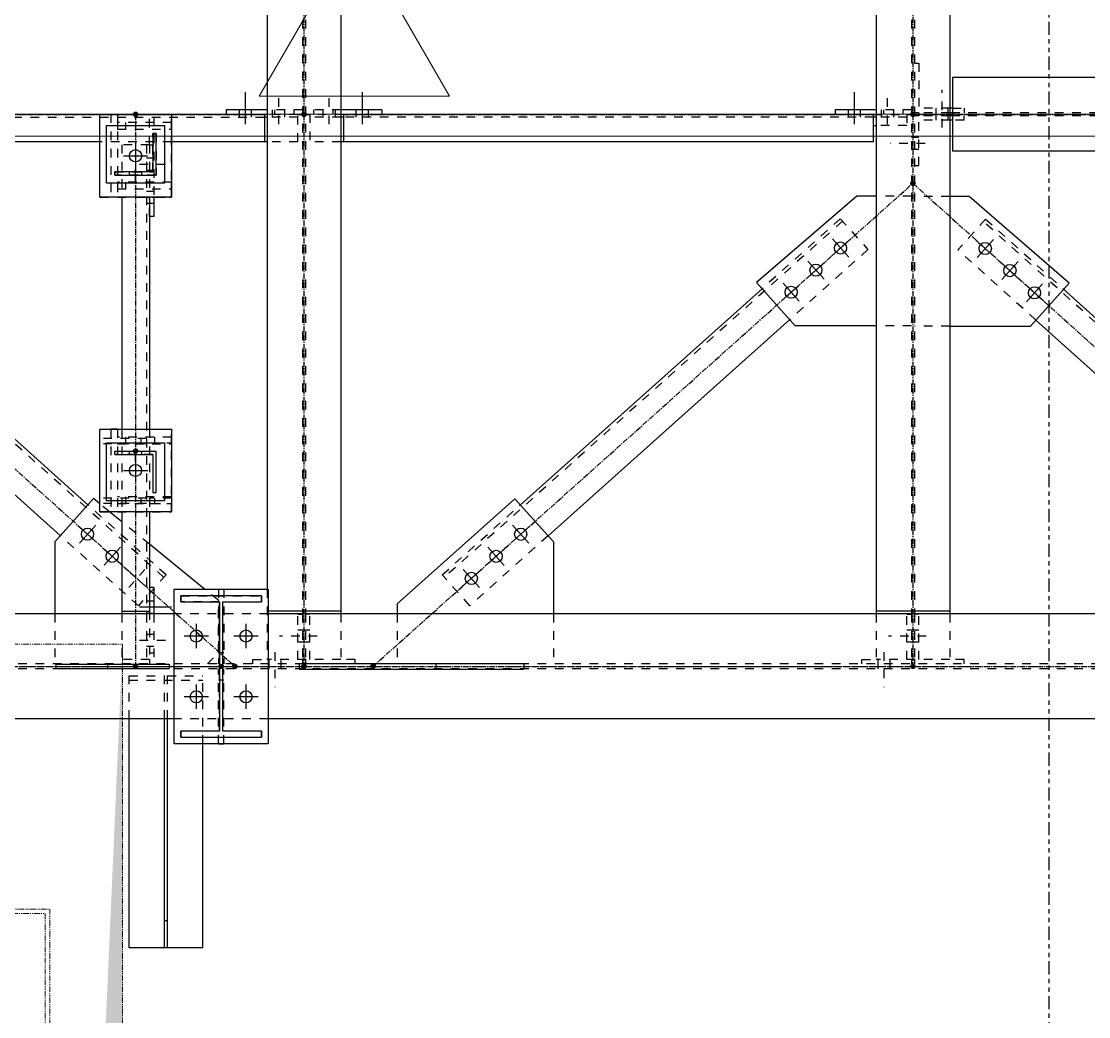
# Model space of a CAD drawing. Header units: inches. Extents: x 209270 to 234360, y -180214 to -150194.
# Drawn here: x 222683 to 225099, y -167807 to -165554 of the extents above; entities that cross this region are included whole.
import ezdxf

# ---------------------------------------------------------------- set-up
doc = ezdxf.new("R2010")
doc.units = ezdxf.units.IN
doc.header["$LTSCALE"] = 10
doc.header["$MEASUREMENT"] = 0
for name, pattern in [('CENTER', [2, 1.25, -0.25, 0.25, -0.25]), ('DXK_LINE_DOT2', [3.9198, 1.9599, -1.9599]), ('DXK_LINE_DOT5', [7.8785, 2.979, -0.9799, 0.9799, -0.9799, 0.9799, -0.9799]), ('PHANTOM', [2.5, 1.25, -0.25, 0.25, -0.25, 0.25, -0.25])]:
    doc.linetypes.add(name, pattern=pattern)
for name, color, linetype in [('_STR_0', 2, 'Continuous'), ('_STR_1', 2, 'Continuous'), ('_STR_2', 2, 'Continuous'), ('_STR_4', 2, 'Continuous')]:
    doc.layers.add(name, color=color, linetype=linetype)
for name, color, linetype, lineweight in [('DIM', 42, 'Continuous', 13), ('PHANTOM', 8, 'PHANTOM', 0), ('REV-C', 3, 'Continuous', 18), ('Sheeting', 4, 'Continuous', 0)]:
    doc.layers.add(name, color=color, linetype=linetype, lineweight=lineweight)

# ---------------------------------------------------------------- blocks, each defined once
blk = doc.blocks.new('A$C9b0e3f7e')
at = {"layer": 'PHANTOM'}
h = blk.add_hatch(color=256, dxfattribs=at)
h.dxf.hatch_style = 1
h.paths.add_polyline_path([(2551.5, 786.9), (2750, -900), (2750, 900), (0, 900)])
blk.add_lwpolyline([(0, -900), (0, 900), (2750, 900), (2750, -900)], close=True, dxfattribs=at)
at = {"layer": 'PHANTOM', "elevation": -5435030.5}
for points in [[(600, 735), (2297, 735), (2297, -735), (600, -735)], [(610, 725), (2287, 725), (2287, -725), (610, -725)]]:
    blk.add_lwpolyline(points, close=True, dxfattribs=at)
blk = doc.blocks.new('A$C1b4ed5d7')
at = {"layer": 'PHANTOM', "elevation": -0.8}
for points in [[(-660, 10500), (12160, 10500), (12160, -550), (-660, -550)], [(-610, 10450), (12110, 10450), (12110, -500), (-610, -500)]]:
    blk.add_lwpolyline(points, close=True, dxfattribs=at)
blk = doc.blocks.new('A$Ca106b763')
at = {"layer": 'REV-C'}
blk.add_lwpolyline([(0, 373.2), (-215.5, 0), (215.5, 0)], close=True, dxfattribs=at)
blk = doc.blocks.new('GridLine-116860372-116905 - 114867')
at = {"layer": '_STR_2', "linetype": 'DXK_LINE_DOT5'}
blk.add_line((210782.4, -167014.2), (232759.1, -167014.2), dxfattribs=at)
blk = doc.blocks.new('GridLine-116860372-154898 - 114867')
at = {"layer": '_STR_2', "linetype": 'DXK_LINE_DOT5'}
blk.add_line((225010.1, -168657.1), (225010.1, -164889.2), dxfattribs=at)
blk = doc.blocks.new('Part-116860372-115070 - 114867')
at = {"layer": '_STR_4', "linetype": 'Continuous'}
for points in [[(224701.3, -165925.4, -1), (224701.3, -165915.4, -1)], [(223478.8, -167019.2, -1), (223478.8, -167009.2, -1)]]:
    blk.add_hatch(color=256, dxfattribs=at).paths.add_polyline_path(points)
at = {"layer": '_STR_1', "linetype": 'DXK_LINE_DOT2'}
for p, q in [((224541.8, -166006.1), (223640.6, -166812.4)), ((224536.8, -166000.5), (224359.8, -166158.9)), ((224536.8, -166000.5), (224599.3, -166070.4)), ((224599.3, -166070.4), (224422.3, -166228.7)), ((223635.6, -166806.8), (223812.6, -166648.4)), ((223875.1, -166718.3), (223698.1, -166876.7)), ((223698.1, -166876.7), (223635.6, -166806.8))]:
    blk.add_line(p, q, dxfattribs=at)
at = {"layer": '_STR_2', "linetype": 'Continuous'}
for p, q in [((224359.8, -166158.9), (223812.6, -166648.4)), ((224422.3, -166228.7), (223875.1, -166718.3))]:
    blk.add_line(p, q, dxfattribs=at)
at = {"layer": '_STR_4', "linetype": 'CENTER'}
blk.add_line((223478.8, -167014.2), (224701.3, -165920.4), dxfattribs=at)
at = {"layer": '_STR_4', "linetype": 'Continuous'}
for centre in [(224701.3, -165920.4), (223478.8, -167014.2)]:
    blk.add_circle(centre, 5, dxfattribs=at)
blk = doc.blocks.new('Part-116860372-150003 - 114867')
at = {"layer": '_STR_1', "linetype": 'DXK_LINE_DOT2'}
for p, q in [((222966.3, -166497.9), (222860.1, -166497.9)), ((222953.9, -166510.4), (222953.9, -166497.9)), ((222966.3, -166510.4), (222860.1, -166510.4))]:
    blk.add_line(p, q, dxfattribs=at)
blk = doc.blocks.new('Part-116860372-114923 - 114867')
at = {"layer": '_STR_1', "linetype": 'DXK_LINE_DOT2'}
for p, q in [((223241.3, -166895.4), (223028.8, -166895.4)), ((228065.1, -167008.3), (218205.1, -167008.3)), ((228065.1, -167020), (218205.1, -167020)), ((223241.3, -167132.9), (223028.8, -167132.9))]:
    blk.add_line(p, q, dxfattribs=at)
at = {"layer": '_STR_2', "linetype": 'Continuous'}
for p, q in [((223028.8, -166895.4), (222178.8, -166895.4)), ((226466.3, -166895.4), (223241.3, -166895.4)), ((223028.8, -167132.9), (222178.8, -167132.9)), ((226466.3, -167132.9), (223241.3, -167132.9))]:
    blk.add_line(p, q, dxfattribs=at)
at = {"layer": '_STR_4', "linetype": 'CENTER'}
blk.add_line((217822.6, -167014.2), (228447.6, -167014.2), dxfattribs=at)
blk = doc.blocks.new('Part-116860372-114926 - 114867')
at = {"layer": '_STR_4', "linetype": 'Continuous'}
blk.add_hatch(color=256, dxfattribs=at).paths.add_polyline_path([(223135.1, -167019.2, -1), (223135.1, -167009.2, -1)])
at = {"layer": '_STR_1', "linetype": 'DXK_LINE_DOT2'}
for p, q in [((223043.6, -166867.8), (223043.6, -166854.2)), ((223043.6, -166854.2), (223226.6, -166854.2)), ((223226.6, -166854.2), (223226.6, -166867.8)), ((223131.1, -166867.8), (223043.6, -166867.8)), ((223131.1, -167160.5), (223131.1, -166867.8)), ((223139, -167160.5), (223139, -166867.8)), ((223139, -166867.8), (223226.6, -166867.8)), ((223043.6, -167174.2), (223043.6, -167160.5)), ((223131.1, -167160.5), (223043.6, -167160.5)), ((223043.6, -167174.2), (223226.6, -167174.2)), ((223226.6, -167160.5), (223139, -167160.5)), ((223226.6, -167160.5), (223226.6, -167174.2))]:
    blk.add_line(p, q, dxfattribs=at)
at = {"layer": '_STR_2', "linetype": 'Continuous'}
for p, q in [((223043.6, -166854.2), (223043.6, -166854.2)), ((223226.6, -166854.2), (223043.6, -166854.2)), ((223043.6, -166854.2), (223043.6, -166867.8)), ((223226.6, -166854.2), (223226.6, -166854.2)), ((223226.6, -166867.8), (223226.6, -166854.2)), ((223043.6, -166867.8), (223043.6, -166867.8)), ((223043.6, -166867.8), (223131.1, -166867.8)), ((223131.1, -166867.8), (223131.1, -166867.8)), ((223131.1, -166867.8), (223131.1, -167160.5)), ((223139, -166867.8), (223139, -166867.8)), ((223139, -167160.5), (223139, -166867.8)), ((223139, -166867.8), (223226.6, -166867.8)), ((223226.6, -166867.8), (223226.6, -166867.8)), ((223043.6, -167160.5), (223043.6, -167160.5)), ((223131.1, -167160.5), (223043.6, -167160.5)), ((223043.6, -167160.5), (223043.6, -167174.2)), ((223043.6, -167174.2), (223043.6, -167174.2)), ((223043.6, -167174.2), (223226.6, -167174.2)), ((223131.1, -167160.5), (223131.1, -167160.5)), ((223139, -167160.5), (223139, -167160.5)), ((223226.6, -167160.5), (223139, -167160.5)), ((223226.6, -167160.5), (223226.6, -167160.5)), ((223226.6, -167174.2), (223226.6, -167160.5)), ((223226.6, -167174.2), (223226.6, -167174.2))]:
    blk.add_line(p, q, dxfattribs=at)
at = {"layer": '_STR_4', "linetype": 'CENTER'}
blk.add_line((223135.1, -167014.2), (223135.1, -167014.2), dxfattribs=at)
at = {"layer": '_STR_4', "linetype": 'Continuous'}
blk.add_circle((223135.1, -167014.2), 5, dxfattribs=at)
blk = doc.blocks.new('Bolt-116860372-115284 - 114867')
at = {"layer": '_STR_1', "linetype": 'DXK_LINE_DOT2'}
for p, q in [((223242.8, -166998.3), (223242.8, -167008.3)), ((223256.5, -166982), (223256.5, -167060.8)), ((223270.3, -166998.3), (223270.3, -167008.3)), ((223242.8, -167008.3), (223242.8, -167020)), ((223270.3, -167008.3), (223270.3, -167020))]:
    blk.add_line(p, q, dxfattribs=at)
blk = doc.blocks.new('Bolt-116860372-149988 - 114867')
at = {"layer": '_STR_2', "linetype": 'Continuous'}
for p, q in [((222941.3, -165830.4), (222941.3, -165885.4)), ((222913.8, -165857.9), (222968.8, -165857.9))]:
    blk.add_line(p, q, dxfattribs=at)
blk.add_circle((222941.3, -165857.9), 13.8, dxfattribs=at)
blk = doc.blocks.new('Part-116860372-114994 - 114867')
at = {"layer": '_STR_4', "linetype": 'Continuous'}
blk.add_hatch(color=256, dxfattribs=at).paths.add_polyline_path([(223322.6, -167019.2, -1), (223322.6, -167009.2, -1)])
at = {"layer": '_STR_1', "linetype": 'DXK_LINE_DOT2'}
for p, q in [((223319, -164413.5), (223319, -166889.2)), ((223326.1, -164413.5), (223326.1, -166889.2)), ((223239.3, -166839.2), (223239.3, -166998.3)), ((223241.3, -166889.2), (223239.3, -166889.2)), ((223319, -166895.4), (223319, -166998.3)), ((223326.1, -166895.4), (223326.1, -166998.3)), ((223405.8, -166895.4), (223405.8, -166998.3)), ((223405.8, -166998.3), (223239.3, -166998.3))]:
    blk.add_line(p, q, dxfattribs=at)
at = {"layer": '_STR_2', "linetype": 'Continuous'}
for p, q in [((223239.3, -164407.3), (223239.3, -166839.2)), ((223405.8, -164407.3), (223405.8, -166895.4)), ((223405.8, -166889.2), (223241.3, -166889.2)), ((223319, -166889.2), (223319, -166895.4)), ((223326.1, -166889.2), (223326.1, -166895.4))]:
    blk.add_line(p, q, dxfattribs=at)
at = {"layer": '_STR_4', "linetype": 'CENTER'}
blk.add_line((223322.6, -164264.2), (223322.6, -167014.2), dxfattribs=at)
at = {"layer": '_STR_4', "linetype": 'Continuous'}
blk.add_circle((223322.6, -167014.2), 5, dxfattribs=at)
blk = doc.blocks.new('Part-116860372-115018 - 114867')
at = {"layer": '_STR_4', "linetype": 'Continuous'}
blk.add_hatch(color=256, dxfattribs=at).paths.add_polyline_path([(224701.3, -167019.2, -1), (224701.3, -167009.2, -1)])
at = {"layer": '_STR_1', "linetype": 'DXK_LINE_DOT2'}
for p, q in [((224697.8, -164413.5), (224697.8, -166889.2)), ((224704.9, -164413.5), (224704.9, -166889.2)), ((224618.1, -166895.4), (224618.1, -166998.3)), ((224697.8, -166895.4), (224697.8, -166998.3)), ((224704.9, -166895.4), (224704.9, -166998.3)), ((224784.6, -166895.4), (224784.6, -166998.3)), ((224784.6, -166998.3), (224618.1, -166998.3))]:
    blk.add_line(p, q, dxfattribs=at)
at = {"layer": '_STR_2', "linetype": 'Continuous'}
for p, q in [((224618.1, -164407.3), (224618.1, -166895.4)), ((224784.6, -164407.3), (224784.6, -166895.4)), ((224784.6, -166889.2), (224618.1, -166889.2)), ((224697.8, -166889.2), (224697.8, -166895.4)), ((224704.9, -166889.2), (224704.9, -166895.4))]:
    blk.add_line(p, q, dxfattribs=at)
at = {"layer": '_STR_4', "linetype": 'CENTER'}
blk.add_line((224701.3, -164264.2), (224701.3, -167014.2), dxfattribs=at)
at = {"layer": '_STR_4', "linetype": 'Continuous'}
blk.add_circle((224701.3, -167014.2), 5, dxfattribs=at)
blk = doc.blocks.new('Part-116860372-115020 - 114867')
at = {"layer": '_STR_4', "linetype": 'Continuous'}
for points in [[(224701.3, -165769.2, -1), (224701.3, -165759.2, -1)], [(226072.6, -165769.2, -1), (226072.6, -165759.2, -1)]]:
    blk.add_hatch(color=256, dxfattribs=at).paths.add_polyline_path(points)
at = {"layer": '_STR_1', "linetype": 'DXK_LINE_DOT2'}
for p, q in [((225603.8, -165680.9), (225166.3, -165680.9)), ((224714.9, -165760.6), (224714.9, -165767.7)), ((224784.6, -165760.6), (224714.9, -165760.6)), ((224784.6, -165767.7), (224714.9, -165767.7)), ((225983.1, -165760.6), (224790.8, -165760.6)), ((225983.1, -165767.7), (224790.8, -165767.7)), ((226059, -165760.6), (225989.3, -165760.6)), ((226059, -165767.7), (225989.3, -165767.7)), ((226059, -165760.6), (226059, -165767.7)), ((225603.8, -165847.4), (225166.3, -165847.4))]:
    blk.add_line(p, q, dxfattribs=at)
at = {"layer": '_STR_2', "linetype": 'Continuous'}
for p, q in [((224790.8, -165680.9), (224790.8, -165847.4)), ((225166.3, -165680.9), (224790.8, -165680.9)), ((225983.1, -165680.9), (225603.8, -165680.9)), ((225983.1, -165680.9), (225983.1, -165847.4)), ((224790.8, -165760.6), (224784.6, -165760.6)), ((224790.8, -165767.7), (224784.6, -165767.7)), ((225989.3, -165760.6), (225983.1, -165760.6)), ((225989.3, -165767.7), (225983.1, -165767.7)), ((225166.3, -165847.4), (224790.8, -165847.4)), ((225983.1, -165847.4), (225603.8, -165847.4))]:
    blk.add_line(p, q, dxfattribs=at)
at = {"layer": '_STR_4', "linetype": 'CENTER'}
blk.add_line((224701.3, -165764.2), (226072.6, -165764.2), dxfattribs=at)
at = {"layer": '_STR_4', "linetype": 'Continuous'}
for centre in [(224701.3, -165764.2), (226072.6, -165764.2)]:
    blk.add_circle(centre, 5, dxfattribs=at)
blk = doc.blocks.new('Part-116860372-115022 - 114867')
at = {"layer": '_STR_4', "linetype": 'Continuous'}
for points in [[(221947.6, -165769.2, -1), (221947.6, -165759.2, -1)], [(223322.6, -165769.2, -1), (223322.6, -165759.2, -1)]]:
    blk.add_hatch(color=256, dxfattribs=at).paths.add_polyline_path(points)
at = {"layer": '_STR_1', "linetype": 'DXK_LINE_DOT2'}
for p, q in [((221961.1, -165764.2), (221961.1, -165826.7)), ((222037.1, -165764.2), (221961.1, -165764.2)), ((222030.8, -165770.4), (221961.1, -165770.4)), ((222037.1, -165770.4), (223233.1, -165770.4)), ((223022.6, -165764.2), (222860.1, -165764.2)), ((223309, -165764.2), (223233.1, -165764.2)), ((223309, -165770.4), (223239.3, -165770.4)), ((223309, -165826.7), (223309, -165764.2)), ((222030.8, -165826.7), (221961.1, -165826.7)), ((223022.6, -165826.7), (222860.1, -165826.7)), ((223309, -165826.7), (223233.1, -165826.7))]:
    blk.add_line(p, q, dxfattribs=at)
at = {"layer": '_STR_2', "linetype": 'Continuous'}
for p, q in [((222030.8, -165770.4), (222037.1, -165770.4)), ((222860.1, -165764.2), (222037.1, -165764.2)), ((222037.1, -165764.2), (222037.1, -165826.7)), ((223233.1, -165764.2), (223022.6, -165764.2)), ((223233.1, -165764.2), (223233.1, -165826.7)), ((223239.3, -165770.4), (223233.1, -165770.4)), ((222860.1, -165826.7), (222030.8, -165826.7)), ((223239.3, -165826.7), (223022.6, -165826.7))]:
    blk.add_line(p, q, dxfattribs=at)
at = {"layer": '_STR_4', "linetype": 'CENTER'}
for p, q in [((221947.6, -165764.2), (221961.1, -165764.2)), ((222037.1, -165764.2), (222860.1, -165764.2)), ((223022.6, -165764.2), (223233.1, -165764.2)), ((223309, -165764.2), (223322.6, -165764.2))]:
    blk.add_line(p, q, dxfattribs=at)
at = {"layer": '_STR_4', "linetype": 'Continuous'}
for centre in [(221947.6, -165764.2), (223322.6, -165764.2)]:
    blk.add_circle(centre, 5, dxfattribs=at)
blk = doc.blocks.new('Part-116860372-115023 - 114867')
at = {"layer": '_STR_4', "linetype": 'Continuous'}
for points in [[(223322.6, -165769.2, -1), (223322.6, -165759.2, -1)], [(224701.3, -165769.2, -1), (224701.3, -165759.2, -1)]]:
    blk.add_hatch(color=256, dxfattribs=at).paths.add_polyline_path(points)
at = {"layer": '_STR_1', "linetype": 'DXK_LINE_DOT2'}
for p, q in [((223412.1, -165764.2), (223336.1, -165764.2)), ((223336.1, -165764.2), (223336.1, -165826.7)), ((223405.8, -165770.4), (223336.1, -165770.4)), ((224611.8, -165770.4), (223412.1, -165770.4)), ((224611.8, -165764.2), (224687.8, -165764.2)), ((224687.8, -165770.4), (224618.1, -165770.4)), ((224687.8, -165764.2), (224687.8, -165789.2)), ((224687.8, -165789.2), (224618.1, -165789.2)), ((223405.8, -165826.7), (223336.1, -165826.7))]:
    blk.add_line(p, q, dxfattribs=at)
at = {"layer": '_STR_2', "linetype": 'Continuous'}
for p, q in [((223412.1, -165770.4), (223405.8, -165770.4)), ((224611.8, -165764.2), (223412.1, -165764.2)), ((223412.1, -165764.2), (223412.1, -165826.7)), ((224611.8, -165826.7), (224611.8, -165764.2)), ((224618.1, -165770.4), (224611.8, -165770.4)), ((224611.8, -165789.2), (224618.1, -165789.2)), ((224611.8, -165826.7), (223405.8, -165826.7))]:
    blk.add_line(p, q, dxfattribs=at)
at = {"layer": '_STR_4', "linetype": 'CENTER'}
for p, q in [((223322.6, -165764.2), (223336.1, -165764.2)), ((223412.1, -165764.2), (224611.8, -165764.2)), ((224687.8, -165764.2), (224701.3, -165764.2))]:
    blk.add_line(p, q, dxfattribs=at)
at = {"layer": '_STR_4', "linetype": 'Continuous'}
for centre in [(223322.6, -165764.2), (224701.3, -165764.2)]:
    blk.add_circle(centre, 5, dxfattribs=at)
blk = doc.blocks.new('Part-116860372-149984 - 114867')
at = {"layer": '_STR_1', "linetype": 'DXK_LINE_DOT2'}
for p, q in [((222980.7, -165894.2), (222980.7, -165807.9)), ((222980.7, -165807.9), (222988.2, -165807.9)), ((222988.2, -165807.9), (222988.2, -165901.7)), ((222894.4, -165901.7), (222894.4, -165894.2)), ((222894.4, -165894.2), (222980.7, -165894.2)), ((222988.2, -165901.7), (222894.4, -165901.7))]:
    blk.add_line(p, q, dxfattribs=at)
at = {"layer": '_STR_2', "linetype": 'Continuous'}
for p, q in [((222988.2, -165807.9), (222980.7, -165807.9)), ((222980.7, -165807.9), (222980.7, -165894.2)), ((222988.2, -165901.7), (222988.2, -165807.9)), ((222980.7, -165894.2), (222894.4, -165894.2)), ((222894.4, -165894.2), (222894.4, -165901.7)), ((222894.4, -165901.7), (222988.2, -165901.7))]:
    blk.add_line(p, q, dxfattribs=at)
blk = doc.blocks.new('Part-116860372-115069 - 114867')
at = {"layer": '_STR_4', "linetype": 'Continuous'}
for points in [[(221947.6, -165925.4, -1), (221947.6, -165915.4, -1)], [(223166.3, -167019.2, -1), (223166.3, -167009.2, -1)]]:
    blk.add_hatch(color=256, dxfattribs=at).paths.add_polyline_path(points)
at = {"layer": '_STR_1', "linetype": 'DXK_LINE_DOT2'}
for p, q in [((222118.4, -166006.6), (222055.8, -166076.3)), ((223005.2, -166812.5), (222113.4, -166012.2)), ((222118.4, -166006.6), (222295.2, -166165.2)), ((222232.6, -166235), (222055.8, -166076.3)), ((223010.2, -166806.9), (222833.5, -166648.3)), ((222947.6, -166876.7), (222770.8, -166718)), ((223010.2, -166806.9), (222947.6, -166876.7))]:
    blk.add_line(p, q, dxfattribs=at)
at = {"layer": '_STR_2', "linetype": 'Continuous'}
for p, q in [((222833.5, -166648.3), (222295.2, -166165.2)), ((222770.8, -166718), (222232.6, -166235))]:
    blk.add_line(p, q, dxfattribs=at)
at = {"layer": '_STR_4', "linetype": 'CENTER'}
blk.add_line((221947.6, -165920.4), (223166.3, -167014.2), dxfattribs=at)
at = {"layer": '_STR_4', "linetype": 'Continuous'}
for centre in [(221947.6, -165920.4), (223166.3, -167014.2)]:
    blk.add_circle(centre, 5, dxfattribs=at)
blk = doc.blocks.new('Part-116860372-115071 - 114867')
at = {"layer": '_STR_4', "linetype": 'Continuous'}
for points in [[(224701.3, -165925.4, -1), (224701.3, -165915.4, -1)], [(225916.3, -167019.2, -1), (225916.3, -167009.2, -1)]]:
    blk.add_hatch(color=256, dxfattribs=at).paths.add_polyline_path(points)
at = {"layer": '_STR_1', "linetype": 'DXK_LINE_DOT2'}
for p, q in [((224866, -166001.4), (224803.3, -166071.1)), ((225755.9, -166812.6), (224861, -166007)), ((224866, -166001.4), (225042.6, -166160.3)), ((224979.8, -166230), (224803.3, -166071.1)), ((225760.9, -166807), (225584.4, -166648.1)), ((225698.2, -166876.7), (225521.7, -166717.8)), ((225760.9, -166807), (225698.2, -166876.7))]:
    blk.add_line(p, q, dxfattribs=at)
at = {"layer": '_STR_2', "linetype": 'Continuous'}
for p, q in [((225584.4, -166648.1), (225042.6, -166160.3)), ((225521.7, -166717.8), (224979.8, -166230))]:
    blk.add_line(p, q, dxfattribs=at)
at = {"layer": '_STR_4', "linetype": 'CENTER'}
blk.add_line((224701.3, -165920.4), (225916.3, -167014.2), dxfattribs=at)
at = {"layer": '_STR_4', "linetype": 'Continuous'}
for centre in [(224701.3, -165920.4), (225916.3, -167014.2)]:
    blk.add_circle(centre, 5, dxfattribs=at)
blk = doc.blocks.new('Part-116860372-115297 - 114867')
at = {"layer": '_STR_1', "linetype": 'DXK_LINE_DOT2'}
for p, q in [((224704.9, -165648.1), (224714.9, -165648.1)), ((224714.9, -165648.1), (224714.9, -165750.6)), ((224714.9, -165760.6), (224704.9, -165760.6)), ((224784.6, -165750.6), (224714.9, -165750.6)), ((224790.8, -165760.6), (224784.6, -165760.6)), ((224790.8, -165750.6), (224817.4, -165750.6)), ((224817.4, -165750.6), (224817.4, -165760.6))]:
    blk.add_line(p, q, dxfattribs=at)
at = {"layer": '_STR_2', "linetype": 'Continuous'}
blk.add_line((224790.8, -165750.6), (224784.6, -165750.6), dxfattribs=at)
blk = doc.blocks.new('Bolt-116860372-115301 - 114867')
at = {"layer": '_STR_1', "linetype": 'DXK_LINE_DOT2'}
for p, q in [((224704.9, -165816.5), (224697.8, -165816.5)), ((224714.9, -165816.5), (224704.9, -165816.5)), ((224728.8, -165830.2), (224650.1, -165830.2)), ((224704.9, -165844), (224697.8, -165844)), ((224714.9, -165844), (224704.9, -165844))]:
    blk.add_line(p, q, dxfattribs=at)
blk = doc.blocks.new('Part-116860372-115231 - 114867')
at = {"layer": '_STR_1', "linetype": 'DXK_LINE_DOT2'}
for p, q in [((224714.9, -166895.8), (224704.9, -166895.8)), ((224714.9, -166998.3), (224714.9, -166895.8)), ((224704.9, -166998.3), (224704.9, -167008.3)), ((224817.4, -166998.3), (224784.6, -166998.3)), ((224817.4, -167008.3), (224817.4, -166998.3))]:
    blk.add_line(p, q, dxfattribs=at)
blk = doc.blocks.new('Part-116860372-115100 - 114867')
at = {"layer": '_STR_4', "linetype": 'Continuous'}
for points in [[(222941.3, -165769.2, -1), (222941.3, -165759.2, -1)], [(222941.3, -167019.2, -1), (222941.3, -167009.2, -1)]]:
    blk.add_hatch(color=256, dxfattribs=at).paths.add_polyline_path(points)
at = {"layer": '_STR_1', "linetype": 'DXK_LINE_DOT2'}
for p, q in [((222910.1, -165832.9), (222910.1, -165951.7)), ((222972.6, -165832.9), (222910.1, -165832.9)), ((222966.3, -165832.9), (222966.3, -166889.2)), ((222972.6, -165832.9), (222972.6, -165951.7)), ((222910.1, -166476.7), (222910.1, -166664.2)), ((222972.6, -166476.7), (222972.6, -166664.2)), ((222910.1, -166895.4), (222910.1, -166998.3)), ((222966.3, -166895.4), (222966.3, -166998.3)), ((222972.6, -166889.2), (222972.6, -166998.3)), ((222972.6, -166998.3), (222910.1, -166998.3))]:
    blk.add_line(p, q, dxfattribs=at)
at = {"layer": '_STR_2', "linetype": 'Continuous'}
for p, q in [((222910.1, -165951.7), (222910.1, -166476.7)), ((222972.6, -165951.7), (222972.6, -166476.7)), ((222910.1, -166664.2), (222910.1, -166895.4)), ((222972.6, -166664.2), (222972.6, -166889.2)), ((222910.1, -166889.2), (222972.6, -166889.2)), ((222966.3, -166889.2), (222966.3, -166895.4))]:
    blk.add_line(p, q, dxfattribs=at)
at = {"layer": '_STR_4', "linetype": 'CENTER'}
blk.add_line((222941.3, -165764.2), (222941.3, -167014.2), dxfattribs=at)
at = {"layer": '_STR_4', "linetype": 'Continuous'}
for centre in [(222941.3, -165764.2), (222941.3, -167014.2)]:
    blk.add_circle(centre, 5, dxfattribs=at)
blk = doc.blocks.new('Part-116860372-115227 - 114867')
at = {"layer": '_STR_1', "linetype": 'DXK_LINE_DOT2'}
for p, q in [((223336.1, -166895.8), (223326.1, -166895.8)), ((223336.1, -166998.3), (223336.1, -166895.8)), ((223326.1, -166998.3), (223326.1, -167008.3)), ((223438.6, -166998.3), (223405.8, -166998.3)), ((223438.6, -167008.3), (223438.6, -166998.3))]:
    blk.add_line(p, q, dxfattribs=at)
blk = doc.blocks.new('Part-116860372-149990 - 114867')
at = {"layer": '_STR_1', "linetype": 'DXK_LINE_DOT2'}
for p, q in [((223022.6, -166495.4), (222972.6, -166495.4)), ((222985.1, -166507.9), (222985.1, -166495.4)), ((222972.6, -166507.9), (223022.6, -166507.9))]:
    blk.add_line(p, q, dxfattribs=at)
blk = doc.blocks.new('Part-116860372-115226 - 114867')
at = {"layer": '_STR_1', "linetype": 'DXK_LINE_DOT2'}
for p, q in [((223309, -166998.3), (223309, -166895.8)), ((223309, -166895.8), (223319, -166895.8)), ((223206.5, -167008.3), (223206.5, -166998.3)), ((223206.5, -166998.3), (223239.3, -166998.3)), ((223319, -166998.3), (223319, -167008.3))]:
    blk.add_line(p, q, dxfattribs=at)
blk = doc.blocks.new('Bolt-116860372-115228 - 114867')
at = {"layer": '_STR_1', "linetype": 'DXK_LINE_DOT2'}
for p, q in [((223319, -166932), (223309, -166932)), ((223326.1, -166932), (223319, -166932)), ((223336.1, -166932), (223326.1, -166932)), ((223352.4, -166945.8), (223267.4, -166945.8)), ((223319, -166959.5), (223309, -166959.5)), ((223326.1, -166959.5), (223319, -166959.5)), ((223336.1, -166959.5), (223326.1, -166959.5))]:
    blk.add_line(p, q, dxfattribs=at)
blk = doc.blocks.new('Part-116860372-115230 - 114867')
at = {"layer": '_STR_1', "linetype": 'DXK_LINE_DOT2'}
for p, q in [((224687.8, -166998.3), (224687.8, -166895.8)), ((224687.8, -166895.8), (224697.8, -166895.8)), ((224585.3, -167008.3), (224585.3, -166998.3)), ((224585.3, -166998.3), (224618.1, -166998.3)), ((224697.8, -166998.3), (224697.8, -167008.3))]:
    blk.add_line(p, q, dxfattribs=at)
blk = doc.blocks.new('Bolt-116860372-115232 - 114867')
at = {"layer": '_STR_1', "linetype": 'DXK_LINE_DOT2'}
for p, q in [((224697.8, -166932), (224687.8, -166932)), ((224704.9, -166932), (224697.8, -166932)), ((224714.9, -166932), (224704.9, -166932)), ((224731.1, -166945.8), (224646.1, -166945.8)), ((224697.8, -166959.5), (224687.8, -166959.5)), ((224704.9, -166959.5), (224697.8, -166959.5)), ((224714.9, -166959.5), (224704.9, -166959.5))]:
    blk.add_line(p, q, dxfattribs=at)
blk = doc.blocks.new('Bolt-116860372-115285 - 114867')
at = {"layer": '_STR_1', "linetype": 'DXK_LINE_DOT2'}
for p, q in [((224621.5, -166998.3), (224621.5, -167008.3)), ((224635.3, -166982), (224635.3, -167060.8)), ((224649, -166998.3), (224649, -167008.3)), ((224621.5, -167008.3), (224621.5, -167020)), ((224649, -167008.3), (224649, -167020))]:
    blk.add_line(p, q, dxfattribs=at)
blk = doc.blocks.new('Part-116860372-115298 - 114867')
at = {"layer": '_STR_1', "linetype": 'DXK_LINE_DOT2'}
for p, q in [((224714.9, -165767.7), (224704.9, -165767.7)), ((224790.8, -165767.7), (224784.6, -165767.7)), ((224817.4, -165777.7), (224817.4, -165767.7)), ((224714.9, -165880.2), (224714.9, -165777.7)), ((224784.6, -165777.7), (224714.9, -165777.7)), ((224817.4, -165777.7), (224790.8, -165777.7)), ((224704.9, -165880.2), (224714.9, -165880.2))]:
    blk.add_line(p, q, dxfattribs=at)
at = {"layer": '_STR_2', "linetype": 'Continuous'}
blk.add_line((224790.8, -165777.7), (224784.6, -165777.7), dxfattribs=at)
blk = doc.blocks.new('Bolt-116860372-115299 - 114867')
at = {"layer": '_STR_1', "linetype": 'DXK_LINE_DOT2'}
for p, q in [((224767.4, -165794), (224767.4, -165709)), ((224753.6, -165760.6), (224753.6, -165750.6)), ((224753.6, -165767.7), (224753.6, -165760.6)), ((224753.6, -165777.7), (224753.6, -165767.7)), ((224781.1, -165760.6), (224781.1, -165750.6)), ((224781.1, -165767.7), (224781.1, -165760.6)), ((224781.1, -165777.7), (224781.1, -165767.7))]:
    blk.add_line(p, q, dxfattribs=at)
blk = doc.blocks.new('Part-116860372-149987 - 114867')
at = {"layer": '_STR_1', "linetype": 'DXK_LINE_DOT2'}
for p, q in [((223022.6, -166632.9), (222972.6, -166632.9)), ((222985.1, -166645.4), (222985.1, -166632.9)), ((222972.6, -166645.4), (223022.6, -166645.4))]:
    blk.add_line(p, q, dxfattribs=at)
blk = doc.blocks.new('Part-116860372-115653 - 114867')
at = {"layer": '_STR_1', "linetype": 'DXK_LINE_DOT2'}
for p, q in [((223405.8, -165754.2), (223326.1, -165754.2)), ((223344.9, -165764.2), (223344.9, -165754.2)), ((223388.6, -165764.2), (223388.6, -165754.2))]:
    blk.add_line(p, q, dxfattribs=at)
at = {"layer": '_STR_2', "linetype": 'Continuous'}
for p, q in [((223498.6, -165754.2), (223405.8, -165754.2)), ((223412.1, -165764.2), (223405.8, -165764.2)), ((223498.6, -165754.2), (223498.6, -165764.2))]:
    blk.add_line(p, q, dxfattribs=at)
blk = doc.blocks.new('Bolt-116860372-115654 - 114867')
at = {"layer": '_STR_1', "linetype": 'DXK_LINE_DOT2'}
for p, q in [((223379.9, -165786.7), (223379.9, -165714.2)), ((223366.1, -165764.2), (223366.1, -165754.2)), ((223366.1, -165770.4), (223366.1, -165764.2)), ((223393.6, -165764.2), (223393.6, -165754.2)), ((223393.6, -165770.4), (223393.6, -165764.2))]:
    blk.add_line(p, q, dxfattribs=at)
at = {"layer": '_STR_2', "linetype": 'Continuous'}
for p, q in [((223454.9, -165786.7), (223454.9, -165714.2)), ((223441.1, -165764.2), (223441.1, -165754.2)), ((223441.1, -165770.4), (223441.1, -165764.2)), ((223468.6, -165764.2), (223468.6, -165754.2)), ((223468.6, -165770.4), (223468.6, -165764.2))]:
    blk.add_line(p, q, dxfattribs=at)
blk = doc.blocks.new('Part-116860372-115655 - 114867')
at = {"layer": '_STR_1', "linetype": 'DXK_LINE_DOT2'}
for p, q in [((223319, -165754.2), (223239.3, -165754.2)), ((223256.5, -165764.2), (223256.5, -165754.2)), ((223300.3, -165764.2), (223300.3, -165754.2))]:
    blk.add_line(p, q, dxfattribs=at)
at = {"layer": '_STR_2', "linetype": 'Continuous'}
for p, q in [((223239.3, -165754.2), (223146.5, -165754.2)), ((223146.5, -165754.2), (223146.5, -165764.2)), ((223239.3, -165764.2), (223233.1, -165764.2))]:
    blk.add_line(p, q, dxfattribs=at)
blk = doc.blocks.new('Bolt-116860372-115656 - 114867')
at = {"layer": '_STR_1', "linetype": 'DXK_LINE_DOT2'}
for p, q in [((223265.3, -165786.7), (223265.3, -165714.2)), ((223251.5, -165764.2), (223251.5, -165754.2)), ((223251.5, -165770.4), (223251.5, -165764.2)), ((223279, -165764.2), (223279, -165754.2)), ((223279, -165770.4), (223279, -165764.2))]:
    blk.add_line(p, q, dxfattribs=at)
at = {"layer": '_STR_2', "linetype": 'Continuous'}
for p, q in [((223190.3, -165786.7), (223190.3, -165714.2)), ((223176.5, -165764.2), (223176.5, -165754.2)), ((223176.5, -165770.4), (223176.5, -165764.2)), ((223204, -165764.2), (223204, -165754.2)), ((223204, -165770.4), (223204, -165764.2))]:
    blk.add_line(p, q, dxfattribs=at)
blk = doc.blocks.new('Part-116860372-115657 - 114867')
at = {"layer": '_STR_1', "linetype": 'DXK_LINE_DOT2'}
for p, q in [((224697.8, -165754.2), (224618.1, -165754.2)), ((224635.3, -165764.2), (224635.3, -165754.2)), ((224679, -165764.2), (224679, -165754.2))]:
    blk.add_line(p, q, dxfattribs=at)
at = {"layer": '_STR_2', "linetype": 'Continuous'}
for p, q in [((224618.1, -165754.2), (224525.3, -165754.2)), ((224525.3, -165754.2), (224525.3, -165764.2)), ((224618.1, -165764.2), (224611.8, -165764.2))]:
    blk.add_line(p, q, dxfattribs=at)
blk = doc.blocks.new('Bolt-116860372-115658 - 114867')
at = {"layer": '_STR_1', "linetype": 'DXK_LINE_DOT2'}
for p, q in [((224644, -165786.7), (224644, -165714.2)), ((224630.3, -165764.2), (224630.3, -165754.2)), ((224630.3, -165770.4), (224630.3, -165764.2)), ((224657.8, -165764.2), (224657.8, -165754.2)), ((224657.8, -165770.4), (224657.8, -165764.2))]:
    blk.add_line(p, q, dxfattribs=at)
at = {"layer": '_STR_2', "linetype": 'Continuous'}
for p, q in [((224569, -165786.7), (224569, -165714.2)), ((224555.3, -165764.2), (224555.3, -165754.2)), ((224555.3, -165770.4), (224555.3, -165764.2)), ((224582.8, -165764.2), (224582.8, -165754.2)), ((224582.8, -165770.4), (224582.8, -165764.2))]:
    blk.add_line(p, q, dxfattribs=at)
blk = doc.blocks.new('Part-116860372-115677 - 114867')
at = {"layer": '_STR_1', "linetype": 'DXK_LINE_DOT2'}
for p, q in [((222972.6, -165832.9), (222972.6, -165770.4)), ((222982.6, -165770.4), (222982.6, -165951.7)), ((222972.6, -165789.1), (222982.6, -165789.1)), ((222972.6, -165789.1), (222982.6, -165789.1)), ((222972.6, -165832.9), (222982.6, -165832.9)), ((222972.6, -165995.4), (222972.6, -165951.7))]:
    blk.add_line(p, q, dxfattribs=at)
at = {"layer": '_STR_2', "linetype": 'Continuous'}
for p, q in [((222982.6, -165951.7), (222982.6, -165995.4)), ((222982.6, -165995.4), (222972.6, -165995.4))]:
    blk.add_line(p, q, dxfattribs=at)
blk = doc.blocks.new('Bolt-116860372-115678 - 114867')
at = {"layer": '_STR_1', "linetype": 'DXK_LINE_DOT2'}
for p, q in [((222966.3, -165862.9), (222972.6, -165862.9)), ((222972.6, -165862.9), (222982.6, -165862.9)), ((222950.1, -165876.7), (223022.6, -165876.7)), ((222966.3, -165890.4), (222972.6, -165890.4)), ((222972.6, -165890.4), (222982.6, -165890.4)), ((222966.3, -165937.9), (222972.6, -165937.9)), ((222972.6, -165937.9), (222982.6, -165937.9)), ((222950.1, -165951.7), (223022.6, -165951.7)), ((222966.3, -165965.4), (222972.6, -165965.4)), ((222972.6, -165965.4), (222982.6, -165965.4))]:
    blk.add_line(p, q, dxfattribs=at)
blk = doc.blocks.new('Part-116860372-115679 - 114867')
at = {"layer": '_STR_1', "linetype": 'DXK_LINE_DOT2'}
for p, q in [((222972.6, -166835.8), (222972.6, -166889.2)), ((222982.6, -166895.4), (222982.6, -167008.3)), ((222972.6, -166983.3), (222982.6, -166983.3)), ((222972.6, -166998.3), (222972.6, -167008.3))]:
    blk.add_line(p, q, dxfattribs=at)
at = {"layer": '_STR_2', "linetype": 'Continuous'}
for p, q in [((222982.6, -166835.8), (222972.6, -166835.8)), ((222982.6, -166835.8), (222982.6, -166895.4)), ((222972.6, -166889.2), (222972.6, -166895.4))]:
    blk.add_line(p, q, dxfattribs=at)
blk = doc.blocks.new('Bolt-116860372-115680 - 114867')
at = {"layer": '_STR_1', "linetype": 'DXK_LINE_DOT2'}
for p, q in [((222950.1, -166954.5), (223022.6, -166954.5)), ((222966.3, -166940.8), (222972.6, -166940.8)), ((222972.6, -166940.8), (222982.6, -166940.8)), ((222966.3, -166968.3), (222972.6, -166968.3)), ((222972.6, -166968.3), (222982.6, -166968.3))]:
    blk.add_line(p, q, dxfattribs=at)
at = {"layer": '_STR_2', "linetype": 'Continuous'}
for p, q in [((222950.1, -166879.5), (223022.6, -166879.5)), ((222966.3, -166865.8), (222972.6, -166865.8)), ((222972.6, -166865.8), (222982.6, -166865.8)), ((222966.3, -166893.3), (222972.6, -166893.3)), ((222972.6, -166893.3), (222982.6, -166893.3))]:
    blk.add_line(p, q, dxfattribs=at)
blk = doc.blocks.new('Part-116860372-154326 - 114867')
at = {"layer": '_STR_1', "linetype": 'DXK_LINE_DOT2'}
for p, q in [((223006.5, -167132.9), (223006.5, -167020)), ((223013.6, -167132.9), (223013.6, -167020)), ((222926.8, -167035.3), (223006.5, -167035.3)), ((222926.8, -167132.9), (222926.8, -167035.3)), ((222926.8, -167045), (223093.3, -167045)), ((223013.6, -167035.3), (223093.3, -167035.3)), ((223093.3, -167189.2), (223093.3, -167035.3))]:
    blk.add_line(p, q, dxfattribs=at)
at = {"layer": '_STR_2', "linetype": 'Continuous'}
for p, q in [((222926.8, -167651.7), (222926.8, -167132.9)), ((223006.5, -167651.7), (223006.5, -167132.9)), ((223013.6, -167651.7), (223013.6, -167132.9)), ((223093.3, -167651.7), (223093.3, -167189.2)), ((223006.5, -167589.2), (223013.6, -167589.2)), ((223013.6, -167651.7), (222926.8, -167651.7)), ((223093.3, -167651.7), (223013.6, -167651.7))]:
    blk.add_line(p, q, dxfattribs=at)
blk = doc.blocks.new('Part-116860372-116875 - 114867')
at = {"layer": '_STR_2', "linetype": 'Continuous'}
for p, q in [((223311.4, -167007.9), (223820, -167007.9)), ((223311.4, -167007.9), (223311.4, -167020.4)), ((223311.4, -167020.4), (223820, -167020.4)), ((223622.2, -167020.4), (223622.2, -167007.9)), ((223820, -167007.9), (223820, -167020.4))]:
    blk.add_line(p, q, dxfattribs=at)
blk = doc.blocks.new('Part-116860372-116133 - 114867')
at = {"layer": '_STR_1', "linetype": 'DXK_LINE_DOT2'}
for p, q in [((222882.6, -166664.2), (222860.1, -166645.8)), ((222972.6, -166737.4), (222910.1, -166686.5)), ((223128.8, -166864.5), (223097.6, -166839.2)), ((223128.8, -166983.3), (223128.8, -166864.5)), ((222758.3, -166895.4), (222758.3, -167008.3)), ((223103.8, -167008.3), (223128.8, -166983.3))]:
    blk.add_line(p, q, dxfattribs=at)
at = {"layer": '_STR_2', "linetype": 'Continuous'}
for p, q in [((222846, -166634.3), (222758.3, -166732)), ((222860.1, -166645.8), (222846, -166634.3)), ((222910.1, -166686.5), (222882.6, -166664.2)), ((222758.3, -166732), (222758.3, -166895.4)), ((223097.6, -166839.2), (222972.6, -166737.4))]:
    blk.add_line(p, q, dxfattribs=at)
blk = doc.blocks.new('Bolt-116860372-116134 - 114867')
at = {"layer": '_STR_2', "linetype": 'Continuous'}
for p, q in [((222812.2, -166696.3), (222853.1, -166733.1)), ((222814.3, -166735.2), (222851, -166694.2)), ((222868, -166746.4), (222908.9, -166783.2)), ((222870.1, -166785.3), (222906.8, -166744.3)), ((222923.8, -166796.5), (222937.4, -166808.7)), ((222962.6, -166794.4), (222950.4, -166808)), ((222925.9, -166835.3), (222938.1, -166821.7)), ((222964.7, -166833.2), (222951.1, -166821))]:
    blk.add_line(p, q, dxfattribs=at)
for centre in [(222832.6, -166714.7), (222888.4, -166764.8)]:
    blk.add_circle(centre, 13.8, dxfattribs=at)
blk = doc.blocks.new('Part-116860372-116136 - 114867')
at = {"layer": '_STR_1', "linetype": 'DXK_LINE_DOT2'}
for p, q in [((223533.6, -166895.4), (223533.6, -167008.3)), ((223887.6, -166895.4), (223887.6, -167008.3))]:
    blk.add_line(p, q, dxfattribs=at)
at = {"layer": '_STR_2', "linetype": 'Continuous'}
for p, q in [((223800.1, -166634.5), (223533.6, -166872.8)), ((223887.6, -166732.3), (223800.1, -166634.5)), ((223887.6, -166732.3), (223887.6, -166895.4)), ((223533.6, -166872.8), (223533.6, -166895.4))]:
    blk.add_line(p, q, dxfattribs=at)
blk = doc.blocks.new('Bolt-116860372-116137 - 114867')
at = {"layer": '_STR_2', "linetype": 'Continuous'}
for p, q in [((223833.8, -166696.5), (223792.9, -166733.2)), ((223795, -166694.4), (223831.7, -166735.4)), ((223777.9, -166746.5), (223737, -166783.2)), ((223739.1, -166744.4), (223775.8, -166785.4)), ((223722.1, -166796.5), (223681.1, -166833.2)), ((223683.2, -166794.4), (223719.9, -166835.4))]:
    blk.add_line(p, q, dxfattribs=at)
for centre in [(223813.3, -166714.9), (223757.5, -166764.9), (223701.6, -166814.9)]:
    blk.add_circle(centre, 13.8, dxfattribs=at)
blk = doc.blocks.new('Part-116860372-116148 - 114867')
at = {"layer": '_STR_1', "linetype": 'DXK_LINE_DOT2'}
for p, q in [((224784.6, -165949.9), (224704.9, -165949.9)), ((224784.6, -166243.9), (224704.9, -166243.9))]:
    blk.add_line(p, q, dxfattribs=at)
at = {"layer": '_STR_2', "linetype": 'Continuous'}
for p, q in [((224828.6, -165949.9), (224784.6, -165949.9)), ((225055.1, -166146.4), (224828.6, -165949.9)), ((224967.3, -166243.9), (225055.1, -166146.4)), ((224784.6, -166243.9), (224967.3, -166243.9))]:
    blk.add_line(p, q, dxfattribs=at)
blk = doc.blocks.new('Bolt-116860372-116149 - 114867')
at = {"layer": '_STR_2', "linetype": 'Continuous'}
for p, q in [((224885.5, -166086.3), (224844.7, -166049.5)), ((224883.5, -166047.4), (224846.7, -166088.3)), ((224941.3, -166136.4), (224900.4, -166099.6)), ((224939.3, -166097.6), (224902.5, -166138.5)), ((224997, -166186.6), (224956.2, -166149.8)), ((224995, -166147.8), (224958.2, -166188.7))]:
    blk.add_line(p, q, dxfattribs=at)
for centre in [(224865.1, -166067.9), (224920.9, -166118), (224976.6, -166168.2)]:
    blk.add_circle(centre, 13.8, dxfattribs=at)
blk = doc.blocks.new('Part-116860372-116151 - 114867')
at = {"layer": '_STR_1', "linetype": 'DXK_LINE_DOT2'}
for p, q in [((224697.8, -165949.7), (224618.1, -165949.7)), ((224697.8, -166242.7), (224618.1, -166242.7))]:
    blk.add_line(p, q, dxfattribs=at)
at = {"layer": '_STR_2', "linetype": 'Continuous'}
for p, q in [((224574, -165949.7), (224347.3, -166144.9)), ((224618.1, -165949.7), (224574, -165949.7)), ((224434.8, -166242.7), (224347.3, -166144.9)), ((224618.1, -166242.7), (224434.8, -166242.7))]:
    blk.add_line(p, q, dxfattribs=at)
blk = doc.blocks.new('Bolt-116860372-116152 - 114867')
at = {"layer": '_STR_2', "linetype": 'Continuous'}
for p, q in [((224517.1, -166085.3), (224558, -166048.6)), ((224555.9, -166087.4), (224519.2, -166046.4)), ((224461.2, -166135.3), (224502.1, -166098.6)), ((224500, -166137.4), (224463.3, -166096.5)), ((224405.3, -166185.3), (224446.3, -166148.6)), ((224444.1, -166187.5), (224407.4, -166146.5))]:
    blk.add_line(p, q, dxfattribs=at)
for centre in [(224537.5, -166066.9), (224481.7, -166116.9), (224425.8, -166167)]:
    blk.add_circle(centre, 13.7, dxfattribs=at)
blk = doc.blocks.new('Part-116860372-116746 - 114867')
at = {"layer": '_STR_2', "linetype": 'Continuous'}
for p, q in [((222860.1, -165951.7), (222860.1, -165764.2)), ((222860.1, -165764.2), (223022.6, -165764.2)), ((223022.6, -165764.2), (223022.6, -165951.7)), ((223022.6, -165951.7), (222860.1, -165951.7))]:
    blk.add_line(p, q, dxfattribs=at)
blk = doc.blocks.new('Part-116860372-116898 - 114867')
at = {"layer": '_STR_1', "linetype": 'DXK_LINE_DOT2'}
for p, q in [((223128.8, -166839.2), (223128.8, -167008.3)), ((223128.8, -166839.2), (223141.3, -166839.2)), ((223141.3, -166839.2), (223141.3, -167008.3)), ((223141.3, -166983.3), (223128.8, -166983.3))]:
    blk.add_line(p, q, dxfattribs=at)
blk = doc.blocks.new('Part-116860372-116743 - 114867')
at = {"layer": '_STR_1', "linetype": 'DXK_LINE_DOT2'}
for p, q in [((223022.6, -166495.4), (222900.1, -166495.4)), ((222918.8, -166495.4), (222918.8, -166510.4)), ((222900.1, -166510.4), (223022.6, -166510.4))]:
    blk.add_line(p, q, dxfattribs=at)
blk = doc.blocks.new('Part-116860372-116739 - 114867')
at = {"layer": '_STR_1', "linetype": 'DXK_LINE_DOT2'}
for p, q in [((222900.1, -166476.7), (222885.1, -166476.7)), ((222885.1, -166476.7), (222885.1, -166664.2)), ((222900.1, -166476.7), (222900.1, -166664.2)), ((222900.1, -166664.2), (222885.1, -166664.2))]:
    blk.add_line(p, q, dxfattribs=at)
blk = doc.blocks.new('Part-116860372-116740 - 114867')
at = {"layer": '_STR_2', "linetype": 'Continuous'}
for p, q in [((222860.1, -166664.2), (222860.1, -166476.7)), ((222860.1, -166476.7), (223022.6, -166476.7)), ((223022.6, -166476.7), (223022.6, -166664.2)), ((223022.6, -166664.2), (222860.1, -166664.2))]:
    blk.add_line(p, q, dxfattribs=at)
blk = doc.blocks.new('Part-116860372-116741 - 114867')
at = {"layer": '_STR_1', "linetype": 'DXK_LINE_DOT2'}
for p, q in [((222860.1, -166664.2), (222860.1, -166476.7)), ((222860.1, -166476.7), (222885.1, -166476.7)), ((222900.1, -166476.7), (223022.6, -166476.7)), ((223022.6, -166664.2), (223022.6, -166476.7)), ((222860.1, -166664.2), (222885.1, -166664.2)), ((222900.1, -166664.2), (223022.6, -166664.2))]:
    blk.add_line(p, q, dxfattribs=at)
blk = doc.blocks.new('Part-116860372-116742 - 114867')
at = {"layer": '_STR_1', "linetype": 'DXK_LINE_DOT2'}
for p, q in [((223022.6, -166630.4), (222900.1, -166630.4)), ((222918.8, -166630.4), (222918.8, -166645.4)), ((222900.1, -166645.4), (223022.6, -166645.4))]:
    blk.add_line(p, q, dxfattribs=at)
blk = doc.blocks.new('Part-116860372-116745 - 114867')
at = {"layer": '_STR_1', "linetype": 'DXK_LINE_DOT2'}
for p, q in [((222900.1, -165764.2), (222885.1, -165764.2)), ((222885.1, -165764.2), (222885.1, -165951.7)), ((222900.1, -165764.2), (222900.1, -165951.7)), ((222900.1, -165951.7), (222885.1, -165951.7))]:
    blk.add_line(p, q, dxfattribs=at)
blk = doc.blocks.new('Part-116860372-116747 - 114867')
at = {"layer": '_STR_1', "linetype": 'DXK_LINE_DOT2'}
for p, q in [((222860.1, -165951.7), (222860.1, -165764.2)), ((222860.1, -165764.2), (222885.1, -165764.2)), ((222900.1, -165764.2), (223022.6, -165764.2)), ((223022.6, -165951.7), (223022.6, -165764.2)), ((222860.1, -165951.7), (222885.1, -165951.7)), ((222900.1, -165951.7), (223022.6, -165951.7))]:
    blk.add_line(p, q, dxfattribs=at)
blk = doc.blocks.new('Part-116860372-116748 - 114867')
at = {"layer": '_STR_1', "linetype": 'DXK_LINE_DOT2'}
for p, q in [((223022.6, -165917.9), (222900.1, -165917.9)), ((222900.1, -165917.9), (222900.1, -165932.9)), ((222918.8, -165917.9), (222918.8, -165932.9)), ((223022.6, -165932.9), (223022.6, -165917.9)), ((222900.1, -165932.9), (223022.6, -165932.9))]:
    blk.add_line(p, q, dxfattribs=at)
blk = doc.blocks.new('Part-116860372-116749 - 114867')
at = {"layer": '_STR_1', "linetype": 'DXK_LINE_DOT2'}
for p, q in [((223022.6, -165782.9), (222900.1, -165782.9)), ((222900.1, -165782.9), (222900.1, -165797.9)), ((222918.8, -165782.9), (222918.8, -165797.9)), ((223022.6, -165797.9), (223022.6, -165782.9)), ((222900.1, -165797.9), (223022.6, -165797.9))]:
    blk.add_line(p, q, dxfattribs=at)
blk = doc.blocks.new('Part-116860372-116872 - 114867')
at = {"layer": '_STR_2', "linetype": 'Continuous'}
for p, q in [((223028.8, -166839.2), (223241.3, -166839.2)), ((223028.8, -167189.2), (223028.8, -166839.2)), ((223241.3, -166839.2), (223241.3, -167189.2)), ((223241.3, -167189.2), (223028.8, -167189.2))]:
    blk.add_line(p, q, dxfattribs=at)
blk = doc.blocks.new('Bolt-116860372-116873 - 114867')
at = {"layer": '_STR_2', "linetype": 'Continuous'}
for p, q in [((223078.8, -166917.9), (223078.8, -166972.9)), ((223191.3, -166917.9), (223191.3, -166972.9)), ((223106.3, -166945.4), (223051.3, -166945.4)), ((223218.8, -166945.4), (223163.8, -166945.4)), ((223078.8, -167055.4), (223078.8, -167110.4)), ((223191.3, -167055.4), (223191.3, -167110.4)), ((223106.3, -167082.9), (223051.3, -167082.9)), ((223218.8, -167082.9), (223163.8, -167082.9))]:
    blk.add_line(p, q, dxfattribs=at)
for centre in [(223078.8, -166945.4), (223191.3, -166945.4), (223078.8, -167082.9), (223191.3, -167082.9)]:
    blk.add_circle(centre, 13.8, dxfattribs=at)
blk = doc.blocks.new('Part-116860372-116887 - 114867')
at = {"layer": '_STR_2', "linetype": 'Continuous'}
for p, q in [((222761, -167009.2), (223017.4, -167009.2)), ((222761, -167009.2), (222761, -167019.2)), ((222761, -167019.2), (223017.4, -167019.2)), ((222878.7, -167019.2), (222878.7, -167009.2)), ((223017.4, -167009.2), (223017.4, -167019.2))]:
    blk.add_line(p, q, dxfattribs=at)
blk = doc.blocks.new('Part-116860372-116897 - 114867')
at = {"layer": '_STR_1', "linetype": 'DXK_LINE_DOT2'}
for p, q in [((223128.8, -167189.2), (223128.8, -167020)), ((223141.3, -167189.2), (223141.3, -167020)), ((223141.3, -167045), (223128.8, -167045)), ((223128.8, -167189.2), (223141.3, -167189.2))]:
    blk.add_line(p, q, dxfattribs=at)
blk = doc.blocks.new('Part-116860372-149983 - 114867')
at = {"layer": '_STR_4', "linetype": 'Continuous'}
blk.add_hatch(color=256, dxfattribs=at).paths.add_polyline_path([(222941.3, -166531.6, -1), (222941.3, -166521.6, -1)])
at = {"layer": '_STR_1', "linetype": 'DXK_LINE_DOT2'}
for p, q in [((222894.4, -166534.1), (222894.4, -166526.6)), ((222894.4, -166526.6), (222988.2, -166526.6)), ((222980.7, -166534.1), (222894.4, -166534.1)), ((222980.7, -166534.1), (222980.7, -166620.4)), ((222988.2, -166620.4), (222988.2, -166526.6)), ((222980.7, -166620.4), (222988.2, -166620.4))]:
    blk.add_line(p, q, dxfattribs=at)
at = {"layer": '_STR_2', "linetype": 'Continuous'}
for p, q in [((222894.4, -166526.6), (222894.4, -166526.6)), ((222894.4, -166534.1), (222894.4, -166526.6)), ((222894.4, -166526.6), (222988.2, -166526.6)), ((222894.4, -166534.1), (222894.4, -166534.1)), ((222894.4, -166534.1), (222980.7, -166534.1)), ((222980.7, -166534.1), (222980.7, -166534.1)), ((222980.7, -166534.1), (222980.7, -166620.4)), ((222988.2, -166526.6), (222988.2, -166526.6)), ((222988.2, -166620.4), (222988.2, -166526.6)), ((222980.7, -166620.4), (222980.7, -166620.4)), ((222980.7, -166620.4), (222988.2, -166620.4)), ((222988.2, -166620.4), (222988.2, -166620.4))]:
    blk.add_line(p, q, dxfattribs=at)
at = {"layer": '_STR_4', "linetype": 'CENTER'}
blk.add_line((222941.3, -166526.6), (222941.3, -166526.6), dxfattribs=at)
at = {"layer": '_STR_4', "linetype": 'Continuous'}
blk.add_circle((222941.3, -166526.6), 5, dxfattribs=at)
blk = doc.blocks.new('Part-116860372-149985 - 114867')
at = {"layer": '_STR_2', "linetype": 'Continuous'}
for p, q in [((222875.7, -166639.2), (222875.7, -166507.9)), ((222875.7, -166507.9), (223006.9, -166507.9)), ((223006.9, -166507.9), (223006.9, -166639.2)), ((223006.9, -166639.2), (222875.7, -166639.2))]:
    blk.add_line(p, q, dxfattribs=at)
blk = doc.blocks.new('Part-116860372-149986 - 114867')
at = {"layer": '_STR_2', "linetype": 'Continuous'}
for p, q in [((222875.7, -165920.4), (222875.7, -165789.2)), ((222875.7, -165789.2), (223006.9, -165789.2)), ((223006.9, -165789.2), (223006.9, -165920.4)), ((223006.9, -165920.4), (222875.7, -165920.4))]:
    blk.add_line(p, q, dxfattribs=at)
blk = doc.blocks.new('Bolt-116860372-149989 - 114867')
at = {"layer": '_STR_2', "linetype": 'Continuous'}
for p, q in [((222941.3, -166542.9), (222941.3, -166597.9)), ((222913.8, -166570.4), (222968.8, -166570.4))]:
    blk.add_line(p, q, dxfattribs=at)
blk.add_circle((222941.3, -166570.4), 13.7, dxfattribs=at)
blk = doc.blocks.new('Bolt-116860372-150000 - 114867')
at = {"layer": '_STR_2', "linetype": 'Continuous'}
for p, q in [((222941.3, -166550.4), (222941.3, -166520.4)), ((222927.6, -166534.1), (222927.6, -166526.6)), ((222955.1, -166534.1), (222955.1, -166526.6))]:
    blk.add_line(p, q, dxfattribs=at)
blk = doc.blocks.new('Bolt-116860372-150001 - 114867')
at = {"layer": '_STR_2', "linetype": 'Continuous'}
for p, q in [((222941.3, -165917.9), (222941.3, -165887.9)), ((222927.6, -165901.7), (222927.6, -165894.2)), ((222955.1, -165901.7), (222955.1, -165894.2))]:
    blk.add_line(p, q, dxfattribs=at)
blk = doc.blocks.new('Part-116860372-150002 - 114867')
at = {"layer": '_STR_1', "linetype": 'DXK_LINE_DOT2'}
for p, q in [((222966.3, -166632.9), (222860.1, -166632.9)), ((222953.9, -166645.4), (222953.9, -166632.9)), ((222966.3, -166645.4), (222860.1, -166645.4))]:
    blk.add_line(p, q, dxfattribs=at)

msp = doc.modelspace()

# ---------------------------------------------------------------- linework, layer by layer
at = {"layer": 'Sheeting'}
for points in [[(216351.9, -154713.7), (229171.9, -154713.7), (229171.9, -165813.7), (216351.9, -165813.7)], [(216401.9, -154763.7), (229121.9, -154763.7), (229121.9, -165763.7), (216401.9, -165763.7)]]:
    msp.add_lwpolyline(points, close=True, dxfattribs=at)

# ---------------------------------------------------------------- block references
at = {"layer": '_STR_0', "zscale": 0.8}
for name in ['Part-116860372-114994 - 114867', 'Part-116860372-115018 - 114867', 'GridLine-116860372-154898 - 114867', 'Part-116860372-115297 - 114867', 'Part-116860372-115020 - 114867', 'Bolt-116860372-115656 - 114867', 'Bolt-116860372-115654 - 114867', 'Bolt-116860372-115658 - 114867', 'Bolt-116860372-115299 - 114867', 'Part-116860372-115022 - 114867', 'Part-116860372-116746 - 114867', 'Part-116860372-116747 - 114867', 'Part-116860372-116745 - 114867', 'Part-116860372-115100 - 114867', 'Part-116860372-115677 - 114867', 'Part-116860372-115655 - 114867', 'Part-116860372-115023 - 114867', 'Part-116860372-115653 - 114867', 'Part-116860372-115657 - 114867', 'Part-116860372-115298 - 114867', 'Part-116860372-149986 - 114867', 'Part-116860372-116749 - 114867', 'Part-116860372-149984 - 114867', 'Bolt-116860372-115301 - 114867', 'Bolt-116860372-149988 - 114867', 'Bolt-116860372-115678 - 114867', 'Bolt-116860372-150001 - 114867', 'Part-116860372-115069 - 114867', 'Part-116860372-116748 - 114867', 'Part-116860372-115070 - 114867', 'Part-116860372-115071 - 114867', 'Part-116860372-116151 - 114867', 'Part-116860372-116148 - 114867', 'Bolt-116860372-116152 - 114867', 'Bolt-116860372-116149 - 114867', 'Part-116860372-116740 - 114867', 'Part-116860372-116741 - 114867', 'Part-116860372-150003 - 114867', 'Part-116860372-116739 - 114867', 'Part-116860372-116743 - 114867', 'Part-116860372-149990 - 114867', 'Part-116860372-149985 - 114867', 'Part-116860372-149983 - 114867', 'Bolt-116860372-150000 - 114867', 'Bolt-116860372-149989 - 114867', 'Part-116860372-116133 - 114867', 'Part-116860372-150002 - 114867', 'Part-116860372-116742 - 114867', 'Part-116860372-149987 - 114867', 'Part-116860372-116136 - 114867', 'Bolt-116860372-116134 - 114867', 'Bolt-116860372-116137 - 114867', 'Part-116860372-115679 - 114867', 'Part-116860372-116872 - 114867', 'Part-116860372-114926 - 114867', 'Part-116860372-116898 - 114867', 'Bolt-116860372-115680 - 114867', 'GridLine-116860372-116905 - 114867', 'Part-116860372-114923 - 114867', 'Part-116860372-115226 - 114867', 'Part-116860372-115227 - 114867', 'Part-116860372-115230 - 114867', 'Part-116860372-115231 - 114867', 'Bolt-116860372-116873 - 114867', 'Bolt-116860372-115228 - 114867', 'Bolt-116860372-115232 - 114867', 'Bolt-116860372-115284 - 114867', 'Bolt-116860372-115285 - 114867', 'Part-116860372-116887 - 114867', 'Part-116860372-154326 - 114867', 'Part-116860372-116897 - 114867', 'Part-116860372-116875 - 114867']:
    msp.add_blockref(name, (0, 0), dxfattribs=at)
at = {"layer": 'DIM'}
msp.add_blockref('A$C1b4ed5d7', (217011.9, -176263.7, 0.8), dxfattribs=at)
at = {"layer": 'DIM', "rotation": 269.9999999999999}
msp.add_blockref('A$C9b0e3f7e', (222011.9, -166963.7, 7049809646.7), dxfattribs=at)
at = {"layer": 'REV-C'}
msp.add_blockref('A$Ca106b763', (223436.9, -165723.3), dxfattribs=at)

doc.saveas('drawing.dxf')
